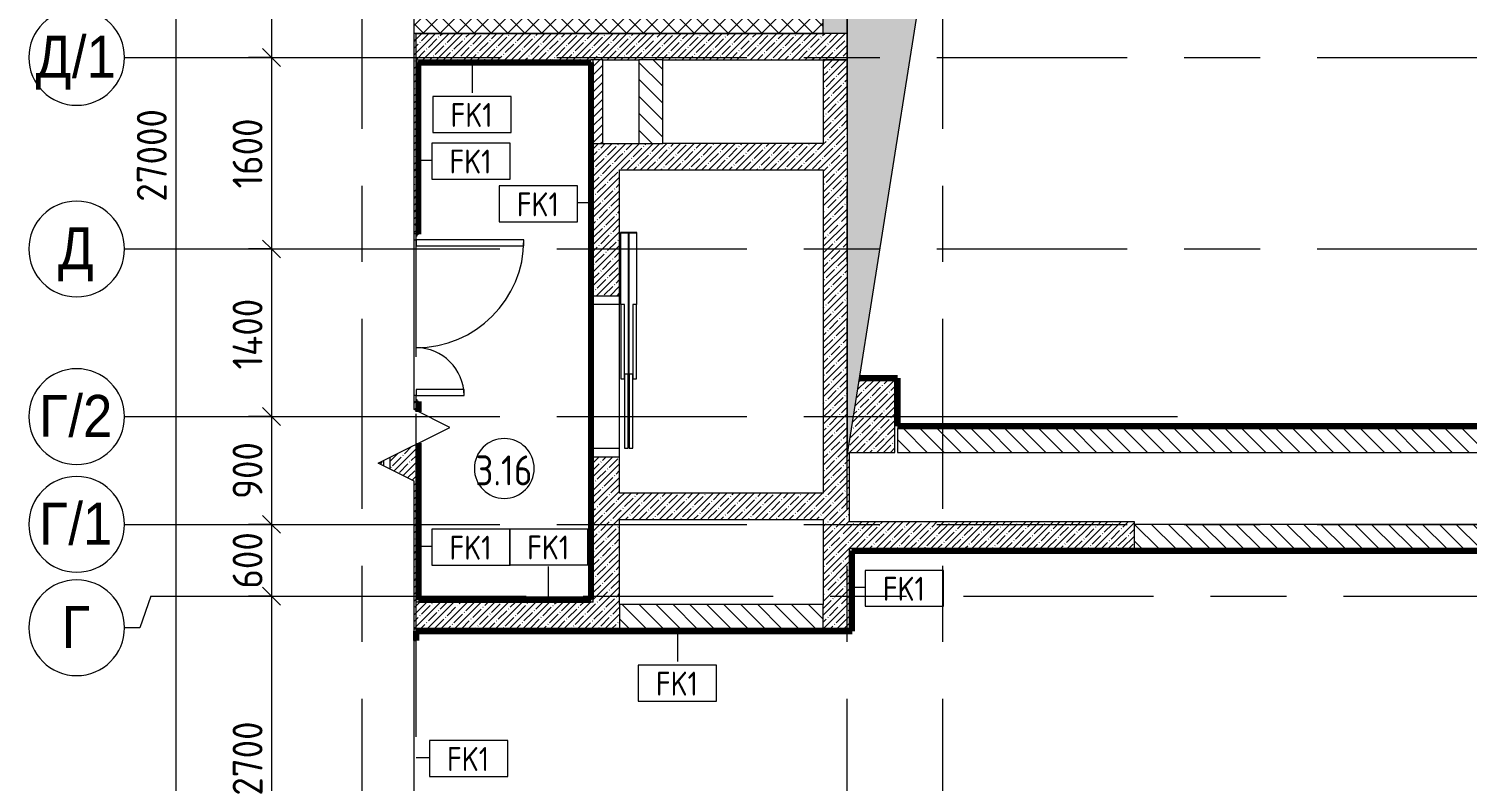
# Model space of a CAD drawing. Header units: millimetres. Extents: x 35524 to 235479, y -8553 to 29000.
# Drawn here: x 35524 to 47540, y 8954 to 15239 of the extents above; entities that cross this region are included whole.
import ezdxf

# ---------------------------------------------------------------- set-up
doc = ezdxf.new("R2010")
doc.units = ezdxf.units.MM
doc.linetypes.add('Осевая', pattern=[3175, 635, -476.25, 1587.5, -476.25])
for name, color, linetype, lineweight in [('A-ANNO-DIMS', 7, 'Continuous', 9), ('A-ANNO-DIMS-100', 7, 'Continuous', 9), ('A-AREA-IDEN', 7, 'Continuous', 9), ('A-DETL', 7, 'Continuous', 9), ('A-DETL-GENF', 7, 'Continuous', 9), ('A-DOOR', 7, 'Continuous', 9), ('A-DOOR-1', 7, 'Continuous', 13), ('A-DOOR-FRAM', 7, 'Continuous', 13), ('A-WALL', 7, 'Continuous', 9), ('A-WALL-IDEN', 7, 'Continuous', 9), ('I-WALL', 7, 'Continuous', 9), ('S-COLS', 7, 'Continuous', 9), ('Оси', 7, 'Continuous', 9), ('Оси-1', 7, 'Continuous', 20), ('Оси-2', 7, 'Осевая', 9)]:
    doc.layers.add(name, color=color, linetype=linetype, lineweight=lineweight)
for name, color, linetype, lineweight, true_color in [('A-DETL-GENF-1', 7, 'Continuous', 9, 0x8d9194), ('A-WALL-1', 7, 'Continuous', 9, 0xc0c0c0), ('A-WALL-3', 7, 'Continuous', 9, 0xff80c0), ('I-WALL-4', 7, 'Continuous', 9, 0xc0c0c0), ('I-WALL-8', 7, 'Continuous', 80, 0xff80c0)]:
    doc.layers.add(name, color=color, linetype=linetype, lineweight=lineweight, true_color=true_color)
doc.styles.add('Arial', font='arial.ttf', dxfattribs={"width": 0.9, "height": 350})
doc.styles.add('GOST Common_1', font='GOST_Common.ttf', dxfattribs={"width": 0.9, "height": 250})
doc.styles.add('GOST Common_2', font='GOST_Common.ttf', dxfattribs={"width": 0.9, "height": 200})
doc.styles.add('ISOCPEUR', font='isocpeur.ttf', dxfattribs={"width": 0.9, "height": 250})
doc.dimstyles.new('ISO-2_5_0_9К_БОЛЬШОЙ_1', dxfattribs={"dimscale": 304.8, "dimtxt": 248.995294, "dimasz": 0.492126, "dimexe": 0.393701, "dimexo": 0.984252, "dimgap": 0, "dimtad": 1, "dimdec": 0, "dimrnd": 10, "dimzin": 0, "dimdsep": 46, "dimtxsty": 'ISOCPEUR', "dimblk1": 'OBLIQUE', "dimblk2": 'OBLIQUE', "dimsah": 1, "dimcen": 0.09, "dimdle": 0.393701, "dimazin": 0, "dimtfac": 1, "dimtdec": 4, "dimtix": 1, "dimtmove": 0, "dimatfit": 3, "dimfxl": 1, "dimtvp": 1, "dimtolj": 1, "dimtzin": 0, "dimarcsym": 2})
doc.dimstyles.new('ISO-2_5_0_9К_БОЛЬШОЙ_2', dxfattribs={"dimscale": 304.8, "dimtxt": 248.995294, "dimasz": 0.492126, "dimexe": 0.393701, "dimexo": 0.984252, "dimgap": 0, "dimtad": 1, "dimdec": 0, "dimrnd": 10, "dimzin": 0, "dimdsep": 46, "dimtxsty": 'ISOCPEUR', "dimblk1": 'OBLIQUE', "dimblk2": 'OBLIQUE', "dimsah": 1, "dimcen": 0.09, "dimdle": 0.393701, "dimazin": 0, "dimtfac": 1, "dimtdec": 4, "dimtix": 1, "dimtmove": 2, "dimatfit": 3, "dimfxl": 1, "dimtvp": 1, "dimtolj": 1, "dimtzin": 0, "dimarcsym": 2})
pattern_1 = [(135, (0, 0), (-70.71068, -70.71068), [])]
pattern_2 = [(45, (0, 0), (-57.02463, 57.02463), []), (45, (57.025, 0), (-57.02463, 57.02463), [100.806, -20.161, 3.353, -16.808])]
pattern_3 = [(0, (0, 0), (121.92, 30.48), [10.058, -81.382, 10.058, -81.382, -487.68]), (0, (0, 0), (121.92, 30.48), [-182.88, 10.058, -172.822, 10.058, -81.382, -213.36]), (0, (0, 0), (121.92, 30.48), [-457.2, 10.058, -50.902, 10.058, -142.342]), (120, (45.72, 15.24), (-87.356454, 90.345817), [10.058, -81.382, 10.058, -81.382, -487.68]), (120, (45.72, 15.24), (-87.356454, 90.345817), [-182.88, 10.058, -172.822, 10.058, -81.382, -213.36]), (120, (45.72, 15.24), (-87.356454, 90.345817), [-457.2, 10.058, -50.902, 10.058, -142.342]), (240, (60.96, 76.2), (-34.563546, -120.825817), [10.058, -81.382, 10.058, -81.382, -487.68]), (240, (60.96, 76.2), (-34.563546, -120.825817), [-182.88, 10.058, -172.822, 10.058, -81.382, -213.36]), (240, (60.96, 76.2), (-34.563546, -120.825817), [-457.2, 10.058, -50.902, 10.058, -142.342])]

# ---------------------------------------------------------------- blocks, each defined once
blk = doc.blocks.new('110_Дверь_СКБ_2Ст - Д-2 1450x2100h_Лестничная клетка EIS60-31576737-План отделки стен 3 этажа в осях 12-23')
at = {"layer": 'A-DOOR'}
for centre, radius, start, end in [((-638, 110), 900, 0, 90), ((662, 110), 400, 90, 180)]:
    blk.add_arc(centre, radius, start, end, dxfattribs=at)
at = {"layer": 'A-DOOR-1'}
for p, q in [((-638, 1010), (-638, 110)), ((-588, 1010), (-638, 1010)), ((-588, 110), (-588, 1010)), ((662, 510), (612, 510)), ((612, 510), (612, 110)), ((662, 110), (662, 510)), ((-638, 110), (-588, 110)), ((612, 110), (662, 110))]:
    blk.add_line(p, q, dxfattribs=at)
at = {"layer": 'A-DOOR-FRAM'}
for p, q in [((-672, 118), (-742, 118)), ((-742, 118), (-742, 110)), ((-742, 110), (-672, 110)), ((-638, 110), (-688, 110)), ((-688, 110), (-688, 93)), ((-672, 110), (-672, 118)), ((-638, 93), (-638, 110)), ((662, 110), (662, 93)), ((712, 110), (662, 110)), ((768, 118), (698, 118)), ((698, 118), (698, 110)), ((698, 110), (768, 110)), ((712, 93), (712, 110)), ((768, 110), (768, 118))]:
    blk.add_line(p, q, dxfattribs=at)
blk = doc.blocks.new('DOR_Дверь лифта - 1350х2050h-19118285-План отделки стен 3 этажа в осях 12-23')
at = {"layer": 'A-DOOR'}
for p, q in [((600, 110), (-600, 110)), ((-600, 110), (-600, -110)), ((600, -110), (600, 110)), ((-600, -110), (600, -110)), ((-20, -120), (-20, -150)), ((600, -120), (-20, -120)), ((600, -150), (600, -120)), ((-600, -150), (-600, -180)), ((20, -150), (-600, -150)), ((-600, -180), (20, -180)), ((-600, -190), (-600, -220)), ((20, -190), (-600, -190)), ((-600, -220), (20, -220)), ((-20, -150), (600, -150)), ((-20, -220), (-20, -250)), ((600, -220), (-20, -220)), ((20, -180), (20, -150)), ((20, -220), (20, -190)), ((600, -250), (600, -220)), ((-20, -250), (600, -250))]:
    blk.add_line(p, q, dxfattribs=at)
at = {"layer": 'A-DOOR-1'}
for p, q in [((-675, -110), (-600, -110)), ((600, -110), (675, -110))]:
    blk.add_line(p, q, dxfattribs=at)
at = {"layer": 'A-DOOR-FRAM'}
for p, q in [((600, -117), (600, -120)), ((1203, -117), (600, -117)), ((600, -120), (1200, -120)), ((1200, -120), (1200, -180)), ((1203, -183), (1203, -117)), ((1200, -180), (20, -180)), ((20, -180), (20, -183)), ((20, -183), (1203, -183)), ((1203, -187), (20, -187)), ((20, -187), (20, -190)), ((20, -190), (1200, -190)), ((1200, -190), (1200, -250)), ((1203, -253), (1203, -187)), ((600, -250), (600, -253)), ((1200, -250), (600, -250)), ((600, -253), (1203, -253))]:
    blk.add_line(p, q, dxfattribs=at)
blk = doc.blocks.new('DET_L_Линия разрыва - М100-30654842-План отделки стен 3 этажа в осях 12-23')
at = {"layer": 'A-DETL-GENF'}
for p, q in [((11890, 300), (11740, 0)), ((12190, -300), (11890, 300)), ((11740, 0), (0, 0)), ((12340, 0), (12190, -300)), ((24080, 0), (12340, 0))]:
    blk.add_line(p, q, dxfattribs=at)
blk = doc.blocks.new('Ось сетки - D8-29747960-План отделки стен 3 этажа в осях 12-23')
at = {"layer": 'Оси-1'}
for start, end in [(360, 180), (180, 360)]:
    blk.add_arc((0, 0), 4, start, end, dxfattribs=at)
blk = doc.blocks.new('Марка_Помещения - Номер-25198446-План отделки стен 3 этажа в осях 12-23')
at = {"layer": 'A-AREA-IDEN'}
for start, end in [(360, 180), (180, 360)]:
    blk.add_arc((0, 0), 2.5, start, end, dxfattribs=at)
blk = doc.blocks.new('М_стена_0001 - Типоразмер_без рамки-25382661-План отделки стен 3 этажа в осях 12-23')
at = {"layer": 'A-WALL-IDEN'}
for p, q in [((3.26, 1.52), (-3.27, 1.52)), ((-3.27, 1.52), (-3.27, -1.48)), ((3.26, -1.48), (3.26, 1.52)), ((-3.27, -1.48), (3.26, -1.48))]:
    blk.add_line(p, q, dxfattribs=at)
blk = doc.blocks.new('DIMBLOCK8-План отделки стен 3 этажа в осях 12-23')
at = {"layer": 'A-ANNO-DIMS-100', "lineweight": 20}
for p, q in [((37553, 17000), (37478, 17075)), ((37553, 17000), (37628, 16925)), ((37553, 15000), (37478, 15075)), ((37553, 15000), (37628, 14925))]:
    blk.add_line(p, q, dxfattribs=at)
at = {"layer": 'A-ANNO-DIMS-100'}
for p, q in [((37359, 17000), (37673, 17000)), ((37553, 17000), (37359, 17000)), ((37553, 17000), (37553, 15000)), ((37359, 15000), (37673, 15000)), ((37553, 15000), (37359, 15000))]:
    blk.add_line(p, q, dxfattribs=at)
at = {"layer": 'A-ANNO-DIMS-100', "color": 0, "insert": (37227, 15684), "char_height": 250, "width": 758.48, "attachment_point": 1, "rotation": 90, "line_spacing_factor": 1.149209, "style": 'ISOCPEUR'}
blk.add_mtext('2000', dxfattribs=at)
blk = doc.blocks.new('_Oblique')
at = {"color": 0, "linetype": 'ByBlock', "lineweight": -2}
blk.add_line((-0.5, -0.5), (0.5, 0.5), dxfattribs=at)
blk = doc.blocks.new('DIMBLOCK9-План отделки стен 3 этажа в осях 12-23')
at = {"layer": 'A-ANNO-DIMS-100', "lineweight": 20}
for p, q in [((37553, 15000), (37478, 15075)), ((37553, 15000), (37628, 14925)), ((37553, 13400), (37478, 13475)), ((37553, 13400), (37628, 13325))]:
    blk.add_line(p, q, dxfattribs=at)
at = {"layer": 'A-ANNO-DIMS-100'}
for p, q in [((37359, 15000), (37673, 15000)), ((37553, 15000), (37359, 15000)), ((37553, 15000), (37553, 13400)), ((37359, 13400), (37673, 13400)), ((37553, 13400), (37359, 13400))]:
    blk.add_line(p, q, dxfattribs=at)
at = {"layer": 'A-ANNO-DIMS-100', "color": 0, "insert": (37227, 13906), "char_height": 250, "width": 706.76, "attachment_point": 1, "rotation": 90, "line_spacing_factor": 1.149209, "style": 'ISOCPEUR'}
blk.add_mtext('1600', dxfattribs=at)
blk = doc.blocks.new('DIMBLOCK10-План отделки стен 3 этажа в осях 12-23')
at = {"layer": 'A-ANNO-DIMS-100', "lineweight": 20}
for p, q in [((37553, 13400), (37478, 13475)), ((37553, 13400), (37628, 13325)), ((37553, 12000), (37478, 12075)), ((37553, 12000), (37628, 11925))]:
    blk.add_line(p, q, dxfattribs=at)
at = {"layer": 'A-ANNO-DIMS-100'}
for p, q in [((37359, 13400), (37673, 13400)), ((37553, 13400), (37359, 13400)), ((37553, 13400), (37553, 12000)), ((37359, 12000), (37673, 12000)), ((37553, 12000), (37359, 12000))]:
    blk.add_line(p, q, dxfattribs=at)
at = {"layer": 'A-ANNO-DIMS-100', "color": 0, "insert": (37227, 12394), "char_height": 250, "width": 735.49, "attachment_point": 1, "rotation": 90, "line_spacing_factor": 1.149209, "style": 'ISOCPEUR'}
blk.add_mtext('1400', dxfattribs=at)
blk = doc.blocks.new('DIMBLOCK11-План отделки стен 3 этажа в осях 12-23')
at = {"layer": 'A-ANNO-DIMS-100', "lineweight": 20}
for p, q in [((37553, 12000), (37478, 12075)), ((37553, 12000), (37628, 11925)), ((37553, 11100), (37478, 11175)), ((37553, 11100), (37628, 11025))]:
    blk.add_line(p, q, dxfattribs=at)
at = {"layer": 'A-ANNO-DIMS-100'}
for p, q in [((37359, 12000), (37673, 12000)), ((37553, 12000), (37359, 12000)), ((37553, 12000), (37553, 11100)), ((37359, 11100), (37673, 11100)), ((37553, 11100), (37359, 11100))]:
    blk.add_line(p, q, dxfattribs=at)
at = {"layer": 'A-ANNO-DIMS-100', "color": 0, "insert": (37227, 11313), "char_height": 250, "width": 568.86, "attachment_point": 1, "rotation": 90, "line_spacing_factor": 1.149209, "style": 'ISOCPEUR'}
blk.add_mtext('900', dxfattribs=at)
blk = doc.blocks.new('DIMBLOCK12-План отделки стен 3 этажа в осях 12-23')
at = {"layer": 'A-ANNO-DIMS-100', "lineweight": 20}
for p, q in [((37553, 11100), (37478, 11175)), ((37553, 11100), (37628, 11025)), ((37553, 10500), (37478, 10575)), ((37553, 10500), (37628, 10425))]:
    blk.add_line(p, q, dxfattribs=at)
at = {"layer": 'A-ANNO-DIMS-100'}
for p, q in [((37359, 11100), (37673, 11100)), ((37553, 11100), (37359, 11100)), ((37553, 11100), (37553, 10500)), ((37359, 10500), (37673, 10500)), ((37553, 10500), (37359, 10500))]:
    blk.add_line(p, q, dxfattribs=at)
at = {"layer": 'A-ANNO-DIMS-100', "color": 0, "insert": (37227, 10563), "char_height": 250, "width": 568.86, "attachment_point": 1, "rotation": 90, "line_spacing_factor": 1.149209, "style": 'ISOCPEUR'}
blk.add_mtext('600', dxfattribs=at)
blk = doc.blocks.new('DIMBLOCK13-План отделки стен 3 этажа в осях 12-23')
at = {"layer": 'A-ANNO-DIMS-100', "lineweight": 20}
for p, q in [((37553, 10500), (37478, 10575)), ((37553, 10500), (37628, 10425)), ((37553, 7800), (37478, 7875)), ((37553, 7800), (37628, 7725))]:
    blk.add_line(p, q, dxfattribs=at)
at = {"layer": 'A-ANNO-DIMS-100'}
for p, q in [((37359, 10500), (37673, 10500)), ((37553, 10500), (37359, 10500)), ((37553, 10500), (37553, 7800)), ((37359, 7800), (37673, 7800)), ((37553, 7800), (37359, 7800))]:
    blk.add_line(p, q, dxfattribs=at)
at = {"layer": 'A-ANNO-DIMS-100', "color": 0, "insert": (37227, 8834), "char_height": 250, "width": 758.48, "attachment_point": 1, "rotation": 90, "line_spacing_factor": 1.149209, "style": 'ISOCPEUR'}
blk.add_mtext('2700', dxfattribs=at)
blk = doc.blocks.new('DIMBLOCK16-План отделки стен 3 этажа в осях 12-23')
at = {"layer": 'A-ANNO-DIMS-100', "lineweight": 20}
for p, q in [((36753, 27000), (36678, 27075)), ((36753, 27000), (36828, 26925)), ((36753, 0), (36678, 75)), ((36753, 0), (36828, -75))]:
    blk.add_line(p, q, dxfattribs=at)
at = {"layer": 'A-ANNO-DIMS-100'}
for p, q in [((36753, 27120), (36753, -120)), ((36559, 27000), (36873, 27000)), ((36753, 27000), (36559, 27000)), ((36559, 0), (36873, 0)), ((36753, 0), (36559, 0))]:
    blk.add_line(p, q, dxfattribs=at)
at = {"layer": 'A-ANNO-DIMS-100', "color": 0, "insert": (36427, 13795), "char_height": 250, "width": 948.1, "attachment_point": 1, "rotation": 90, "line_spacing_factor": 1.149209, "style": 'ISOCPEUR'}
blk.add_mtext('27000', dxfattribs=at)

msp = doc.modelspace()

# ---------------------------------------------------------------- hatches: boundary and pattern name
at = {"layer": 'A-DETL-GENF-1'}
msp.add_hatch(color=256, dxfattribs=at).paths.add_polyline_path([(42360, 11668.6), (44405, 24580), (65649.6, 26900), (60760, 26900), (60760, 26500), (60160, 26500), (60160, 26900), (54760, 26900), (54760, 26500), (54160, 26500), (54160, 26900), (48760.3, 26900), (48760.3, 26500), (48160, 26500), (48160, 26900), (42760, 26900), (42760, 26500), (42360, 26500), (42360, 23300), (42760, 23300), (42760, 22700), (42360, 22700), (42360, 17300), (42760, 17300), (42760, 16700), (42360, 16700), (42360, 14420.5)])
at = {"layer": 'A-WALL'}
h = msp.add_hatch(dxfattribs=at)
h.set_pattern_fill('FP_20', color=256, style=0, pattern_type=2)
h.set_pattern_definition([(45, (0, 0), (-70.71068, 70.71068), []), (135, (0, 0), (-70.71068, -70.71068), [])])
h.paths.add_polyline_path([(41226.6, 15200), (42160, 15200), (42160, 15350), (38742.7, 15350), (38742.7, 15200)])
at = {"layer": 'I-WALL'}
h = msp.add_hatch(dxfattribs=at)
h.set_pattern_fill('FP_17', color=256, style=0, pattern_type=2)
h.set_pattern_definition(pattern_2)
h.paths.add_polyline_path([(42160, 15200), (42360, 15200), (42360, 16700), (42160, 16700)])
h.paths.add_polyline_path([(42360, 17300), (42360, 22700), (42160, 22700), (42160, 17300)])
h.paths.add_polyline_path([(42360, 23300), (42360, 26500), (42160, 26500), (42160, 23300)])
h = msp.add_hatch(dxfattribs=at)
h.set_pattern_fill('FP_17', color=256, style=0, pattern_type=2)
h.set_pattern_definition(pattern_2)
h.paths.add_polyline_path([(38742.7, 10230), (38760, 10230), (38760, 11768.5), (38540, 11658.5), (38540, 11561.2), (38742.7, 11459.9), (38742.7, 10259.2)])
h.paths.add_polyline_path([(38760, 12051.2), (38760, 12125), (38742.7, 12125), (38742.7, 12059.9), (38749.4, 12056.5)])
h.paths.add_polyline_path([(38742.7, 13525), (38760, 13525), (38760, 15200), (38742.7, 15200), (38742.7, 13580)])
h = msp.add_hatch(dxfattribs=at)
h.set_pattern_fill('FP_17', color=256, style=0, pattern_type=2)
h.set_pattern_definition(pattern_2)
h.paths.add_polyline_path([(42360, 14980), (42360, 15200), (38760, 15200), (38760, 14980), (41226.6, 14980)])
h = msp.add_hatch(dxfattribs=at)
h.set_pattern_fill('FP_71', color=256, style=0, pattern_type=2)
h.set_pattern_definition(pattern_3)
h.paths.add_polyline_path([(38780, 14960), (40220, 14960), (40220, 14980), (38760, 14980), (38760, 14960)])
h = msp.add_hatch(dxfattribs=at)
h.set_pattern_fill('FP_71', color=256, style=0, pattern_type=2)
h.set_pattern_definition(pattern_3)
h.paths.add_polyline_path([(38780, 10450), (38780, 11778.5), (38760, 11768.5), (38760, 10450)])
h.paths.add_polyline_path([(38780, 12041.2), (38780, 12125), (38768, 12125), (38768, 12070), (38760, 12070), (38760.9, 12050.7), (38768, 12047.2)])
h.paths.add_polyline_path([(38780, 13525), (38780, 14960), (38760, 14960), (38760.8, 13580), (38768, 13580), (38768, 13525)])
h = msp.add_hatch(dxfattribs=at)
h.set_pattern_fill('FP_71', color=256, style=0, pattern_type=2)
h.set_pattern_definition(pattern_3)
h.paths.add_polyline_path([(40220, 10450), (40240, 10450), (40240, 14980), (40220, 14980), (40220, 10470)])
h = msp.add_hatch(dxfattribs=at)
h.set_pattern_fill('FP_37', color=256, style=0, pattern_type=2)
h.set_pattern_definition([(45, (0, 0), (-35.35534, 35.35534), [])])
h.paths.add_polyline_path([(40240, 14280), (40320, 14280), (40320, 14980), (40240, 14980), (40240, 14420.5)])
h = msp.add_hatch(dxfattribs=at)
h.set_pattern_fill('FP_21', color=256, style=0, pattern_type=2)
h.set_pattern_definition(pattern_1)
h.paths.add_polyline_path([(40820, 14280), (40820, 14980), (40620, 14980), (40620, 14280)])
h = msp.add_hatch(dxfattribs=at)
h.set_pattern_fill('FP_17', color=256, style=0, pattern_type=2)
h.set_pattern_definition(pattern_2)
h.paths.add_polyline_path([(42380, 10210), (42380, 11700), (42365, 11700), (42360, 11669.1), (42360, 11700), (42160, 11700), (42160, 10210)])
h.paths.add_polyline_path([(42360, 12300), (42360, 14980), (42160, 14980), (42160, 12300)])
h = msp.add_hatch(dxfattribs=at)
h.set_pattern_fill('FP_17', color=256, style=0, pattern_type=2)
h.set_pattern_definition(pattern_2)
h.paths.add_polyline_path([(40240, 10230), (40460, 10230), (40460, 11660), (40240, 11660), (40240, 10450)])
h.paths.add_polyline_path([(40240, 13010), (40460, 13010), (40460, 14280), (40240, 14280)])
h = msp.add_hatch(dxfattribs=at)
h.set_pattern_fill('FP_17', color=256, style=0, pattern_type=2)
h.set_pattern_definition(pattern_2)
h.paths.add_polyline_path([(41226.6, 14060), (42160, 14060), (42160, 14280), (40460, 14280), (40460, 14060)])
h = msp.add_hatch(dxfattribs=at)
h.set_pattern_fill('FP_21', color=256, style=0, pattern_type=2)
h.set_pattern_definition(pattern_1)
h.paths.add_polyline_path([(51710, 11700), (51710, 11900), (48760, 11900), (48760, 11700), (49965.7, 11700)])
h.paths.add_polyline_path([(48160, 11700), (48160, 11900), (42780, 11900), (42780, 11700), (44139.6, 11700)])
h = msp.add_hatch(dxfattribs=at)
h.set_pattern_fill('FP_17', color=256, style=0, pattern_type=2)
h.set_pattern_definition(pattern_2)
h.paths.add_polyline_path([(38490, 11586.2), (38490, 11633.5), (38442.7, 11609.9)])
h = msp.add_hatch(dxfattribs=at)
h.set_pattern_fill('FP_17', color=256, style=0, pattern_type=2)
h.set_pattern_definition(pattern_2)
h.paths.add_polyline_path([(40460, 11140), (42160, 11140), (42160, 11360), (40460, 11360)])
h = msp.add_hatch(dxfattribs=at)
h.set_pattern_fill('FP_17', color=256, style=0, pattern_type=2)
h.set_pattern_definition(pattern_2)
h.paths.add_polyline_path([(44760, 10900), (44760, 11120), (42380, 11120), (42380, 10900), (44139.6, 10900)])
h = msp.add_hatch(dxfattribs=at)
h.set_pattern_fill('FP_21', color=256, style=0, pattern_type=2)
h.set_pattern_definition(pattern_1)
h.paths.add_polyline_path([(59087.8, 10900), (59140, 10900), (59140, 11100), (59087.8, 11100), (59087.8, 10980)])
h.paths.add_polyline_path([(55500, 10900), (55500, 11100), (51910, 11100), (51910, 10900)])
h.paths.add_polyline_path([(61160, 10900), (61160, 11100), (59340, 11100), (59340, 10900), (60161.4, 10900)])
h.paths.add_polyline_path([(57507.8, 10900), (57507.8, 11100), (57327.8, 11100), (57327.8, 10900)])
h.paths.add_polyline_path([(55700, 10900), (55747.8, 10900), (55747.8, 11100), (55700, 11100), (55700, 10980)])
h.paths.add_polyline_path([(58387.8, 10900), (58387.8, 11100), (58207.8, 11100), (58207.8, 10900)])
h.paths.add_polyline_path([(56447.8, 10900), (56627.8, 10900), (56627.8, 11100), (56447.8, 11100), (56447.8, 10980)])
h.paths.add_polyline_path([(51710, 10900), (51710, 11100), (44760, 11100), (44760, 10900), (49965.7, 10900)])
h = msp.add_hatch(dxfattribs=at)
h.set_pattern_fill('FP_71', color=256, style=0, pattern_type=2)
h.set_pattern_definition(pattern_3)
h.paths.add_polyline_path([(58387.8, 10880), (58387.8, 10900), (58207.8, 10900), (58207.8, 10880)])
h.paths.add_polyline_path([(61360, 10880), (61360, 10900), (59087.8, 10900), (59087.8, 10880), (60161.4, 10880)])
h.paths.add_polyline_path([(55747.8, 10880), (55747.8, 10900), (42380, 10900), (42380, 10880), (49965.7, 10880)])
h.paths.add_polyline_path([(56447.8, 10880), (56627.8, 10880), (56627.8, 10900), (56447.8, 10900)])
h.paths.add_polyline_path([(57327.8, 10880), (57507.8, 10880), (57507.8, 10900), (57327.8, 10900)])
h = msp.add_hatch(dxfattribs=at)
h.set_pattern_fill('FP_71', color=256, style=0, pattern_type=2)
h.set_pattern_definition(pattern_3)
h.paths.add_polyline_path([(42380, 10210), (42400, 10210), (42400, 10880), (42380, 10880), (42380, 10230)])
h = msp.add_hatch(dxfattribs=at)
h.set_pattern_fill('FP_71', color=256, style=0, pattern_type=2)
h.set_pattern_definition(pattern_3)
h.paths.add_polyline_path([(39770, 10450), (40220, 10450), (40220, 10470), (38780, 10470), (38780, 10450)])
h = msp.add_hatch(dxfattribs=at)
h.set_pattern_fill('FP_17', color=256, style=0, pattern_type=2)
h.set_pattern_definition(pattern_2)
h.paths.add_polyline_path([(40240, 10230), (40240, 10450), (38760, 10450), (38760, 10230), (39770, 10230)])
h = msp.add_hatch(dxfattribs=at)
h.set_pattern_fill('FP_21', color=256, style=0, pattern_type=2)
h.set_pattern_definition(pattern_1)
h.paths.add_polyline_path([(40460, 10230), (42160, 10230), (42160, 10430), (40460, 10430)])
h = msp.add_hatch(dxfattribs=at)
h.set_pattern_fill('FP_71', color=256, style=0, pattern_type=2)
h.set_pattern_definition(pattern_3)
h.paths.add_polyline_path([(38742.7, 7900), (38760, 7900), (38760, 7980), (38742.7, 7980), (38742.7, 7902.7)])
h.paths.add_polyline_path([(38760, 10130), (38760, 10230), (38742.7, 10230), (38742.7, 10130)])
h = msp.add_hatch(dxfattribs=at)
h.set_pattern_fill('FP_71', color=256, style=0, pattern_type=2)
h.set_pattern_definition(pattern_3)
h.paths.add_polyline_path([(41226.6, 10210), (42160, 10210), (42160, 10230), (38760, 10230), (38760, 10210), (39770, 10210)])
at = {"layer": 'S-COLS'}
h = msp.add_hatch(dxfattribs=at)
h.set_pattern_fill('FP_17', color=256, style=0, pattern_type=2)
h.set_pattern_definition(pattern_2)
h.paths.add_polyline_path([(42160, 11700), (42360, 11700), (42360, 12300), (42160, 12300)])
h.paths.add_polyline_path([(42380, 11700), (42760, 11700), (42760, 12300), (42460, 12300), (42365, 11700)])

# ---------------------------------------------------------------- linework, layer by layer
at = {"layer": 'A-DETL'}
for p, q in [((42360, 11668.6), (44405, 24580)), ((42360, 16700), (42360, 11668.6))]:
    msp.add_line(p, q, dxfattribs=at)
at = {"layer": 'A-WALL'}
for p, q in [((38760, 14980), (38760, 13580)), ((38780, 14960), (40220, 14960)), ((38780, 14959), (38780, 14960)), ((40320, 14980), (40220, 14980)), ((40220, 14960), (40220, 10470)), ((40820, 14980), (40620, 14980)), ((40620, 14280), (40820, 14280)), ((38760, 12051.2), (38760, 12070)), ((38760, 10450), (38760, 11768.5)), ((42380, 10210), (42380, 10900)), ((42400, 10880), (55747.8, 10880)), ((44760, 10900), (55500, 10900)), ((38781, 10470), (38780, 10470)), ((40240, 10450), (38780, 10450)), ((40460, 10430), (40460, 10230)), ((42160, 10210), (42160, 10430)), ((38760, 10230), (38742.7, 10230))]:
    msp.add_line(p, q, dxfattribs=at)
at = {"layer": 'A-WALL-1'}
for p, q in [((42160, 15200), (42160, 16700)), ((38760, 15200), (42160, 15200))]:
    msp.add_line(p, q, dxfattribs=at)
at = {"layer": 'A-WALL-3'}
for p, q in [((38780, 14959), (38780, 13525)), ((42400, 10880), (42400, 10879)), ((38760, 10210), (38760, 10209))]:
    msp.add_line(p, q, dxfattribs=at)
at = {"layer": 'A-WALL-IDEN'}
for p, q in [((39227.2, 14959.5), (39227.2, 14703.7)), ((38780.5, 14142.8), (38891.4, 14142.8)), ((40219.5, 13785.1), (40107, 13785.1)), ((38780.5, 10917.3), (38891.4, 10917.3)), ((39867, 10470.5), (39867, 10747.2)), ((42400.5, 10574.2), (42511.4, 10574.2)), ((40942.2, 10209.5), (40942.2, 9953.7)), ((38760.5, 9152.3), (38871.4, 9152.3))]:
    msp.add_line(p, q, dxfattribs=at)
at = {"layer": 'I-WALL-4'}
for p, q in [((38760, 15200), (38742.7, 15200)), ((42360, 15200), (38760, 15200)), ((38760, 15200), (38760, 15200)), ((38760, 14980), (38760, 15200)), ((38760, 14980), (40220, 14980)), ((40240, 12935), (40240, 14980)), ((40320, 14980), (40620, 14980)), ((40320, 14280), (40320, 14980)), ((40620, 14980), (40620, 14280)), ((40820, 14980), (42360, 14980)), ((40820, 14280), (40820, 14980)), ((42360, 14980), (42160, 14980)), ((42160, 14980), (42160, 14280)), ((40240, 14280), (40620, 14280)), ((42160, 14280), (40820, 14280)), ((40460, 13010), (40460, 14060)), ((40460, 14060), (42160, 14060)), ((42160, 14060), (42160, 12300)), ((38768, 13525), (38780, 13525)), ((40240, 13010), (40460, 13010)), ((38780, 12125), (38768, 12125)), ((48160, 11900), (42780, 11900)), ((42780, 11900), (42780, 11700)), ((38540, 11658.5), (38540, 11561.2)), ((40240, 10450), (40240, 11735)), ((40460, 11660), (40240, 11660)), ((40460, 11360), (40460, 11660)), ((42160, 11700), (42160, 11360)), ((42380, 11120), (42380, 11700)), ((42780, 11700), (48160, 11700)), ((38490, 11586.2), (38490, 11633.5)), ((42160, 11360), (40460, 11360)), ((40460, 10430), (40460, 11140)), ((40460, 11140), (42160, 11140)), ((42160, 11140), (42160, 10430)), ((44760, 11120), (42380, 11120)), ((44760, 10900), (44760, 11120)), ((51710, 11100), (44760, 11100)), ((42380, 10900), (44760, 10900)), ((38780, 10450), (38760, 10450)), ((42160, 10430), (40460, 10430)), ((38760, 10230), (40460, 10230)), ((42160, 10230), (38760, 10230)), ((38742.7, 10130), (38760, 10130))]:
    msp.add_line(p, q, dxfattribs=at)
at = {"layer": 'I-WALL-8'}
for p, q in [((38781, 14959), (40219, 14959)), ((38781, 13525), (38781, 14959)), ((40219, 14959), (40219, 10471)), ((38780, 13525), (38781, 13525)), ((42463.2, 12320), (42780, 12320)), ((42781, 12321), (42463.3, 12321)), ((42780, 12320), (42780, 11920)), ((42781, 11921), (42781, 12321)), ((38780, 12125), (38780, 12041.2)), ((38781, 12125), (38780, 12125)), ((38781, 12040.7), (38781, 12125)), ((42780, 11920), (48139, 11920)), ((48139, 11921), (42781, 11921)), ((38780, 11778.5), (38780, 10470)), ((38781, 10471), (38781, 11779)), ((42400, 10879), (55747.8, 10879)), ((42400, 10879), (42400, 10210)), ((42401, 10209), (42401, 10879)), ((40219, 10471), (38781, 10471)), ((38781, 10470), (40220, 10470)), ((42400, 10210), (38760, 10210)), ((38760, 10209), (38760, 10130)), ((38760, 10130), (38761, 10130)), ((38761, 10209), (42401, 10209)), ((38761, 10130), (38761, 10209))]:
    msp.add_line(p, q, dxfattribs=at)
at = {"layer": 'S-COLS'}
for p, q in [((42160, 12300), (42160, 11700)), ((42760, 12300), (42460, 12300)), ((42760, 11700), (42760, 12300)), ((42380, 11700), (42760, 11700))]:
    msp.add_line(p, q, dxfattribs=at)
at = {"layer": 'Оси'}
for p, q in [((38760, 12700), (38760, 15200)), ((36324.4, 15000), (38824.4, 15000)), ((36324.4, 13400), (38824.4, 13400)), ((36324.4, 12000), (38824.4, 12000)), ((42620, 12000), (45120, 12000)), ((36324.4, 11100), (38824.4, 11100)), ((36544.9, 10500), (36450.8, 10236.3)), ((36544.9, 10500), (39044.9, 10500)), ((36450.8, 10236.3), (36324.4, 10236.3))]:
    msp.add_line(p, q, dxfattribs=at)
at = {"layer": 'Оси-2'}
for p, q in [((42360, 593.7), (42360, 24898.1)), ((43160, 593.7), (43160, 24898.1)), ((38310, 593.7), (38310, 21277.7)), ((38824.4, 15000), (81460, 15000)), ((38824.4, 13400), (81460, 13400)), ((38760, 1863.7), (38760, 12700)), ((38824.4, 12000), (42620, 12000)), ((38824.4, 11100), (82060, 11100)), ((39044.9, 10500), (82060, 10500))]:
    msp.add_line(p, q, dxfattribs=at)

# ---------------------------------------------------------------- block references
at = {"layer": 'A-AREA-IDEN', "xscale": 99.99999999999993, "yscale": 99.99999999999993, "zscale": 99.99999999999993}
msp.add_blockref('Марка_Помещения - Номер-25198446-План отделки стен 3 этажа в осях 12-23', (39496.4, 11567), dxfattribs=at)
at = {"layer": 'A-DETL-GENF', "rotation": 270.0000000000003}
msp.add_blockref('DET_L_Линия разрыва - М100-30654842-План отделки стен 3 этажа в осях 12-23', (38742.7, 23799.7), dxfattribs=at)
at = {"layer": 'A-DOOR'}
for name, p, rotation in [('110_Дверь_СКБ_2Ст - Д-2 1450x2100h_Лестничная клетка EIS60-31576737-План отделки стен 3 этажа в осях 12-23', (38650, 12837.5), 269.9999999999999), ('DOR_Дверь лифта - 1350х2050h-19118285-План отделки стен 3 этажа в осях 12-23', (40350, 12335), 90)]:
    msp.add_blockref(name, p, dxfattribs=dict(at, rotation=rotation))
at = {"layer": 'A-WALL-IDEN', "xscale": 99.99999999999993, "yscale": 99.99999999999993, "zscale": 99.99999999999993}
for p in [(39228, 14521.2), (39218.8, 14132.3), (39781.2, 13774.6), (39218.8, 10906.8), (39867.7, 10908.8), (42838.8, 10563.7), (40943, 9771.2), (39198.8, 9141.9)]:
    msp.add_blockref('М_стена_0001 - Типоразмер_без рамки-25382661-План отделки стен 3 этажа в осях 12-23', p, dxfattribs=at)
at = {"layer": 'Оси-1', "xscale": 99.99999999999993, "yscale": 99.99999999999993, "zscale": 99.99999999999993, "rotation": 269.9999999999994}
for p in [(35924.4, 15000), (35924.4, 13400), (35924.4, 12000), (35924.4, 11100), (35924.4, 10236.3)]:
    msp.add_blockref('Ось сетки - D8-29747960-План отделки стен 3 этажа в осях 12-23', p, dxfattribs=at)

# ---------------------------------------------------------------- texts
at = {"layer": 'A-AREA-IDEN', "insert": (39254.5, 11675.6), "char_height": 250, "width": 606.076, "attachment_point": 1, "style": 'GOST Common_1'}
msp.add_mtext('3.16', dxfattribs=at)
at = {"layer": 'A-WALL-IDEN', "char_height": 200, "width": 447.342, "attachment_point": 1, "style": 'GOST Common_2'}
for insert in [(39047.8, 14619.2), (39038.5, 14230.4), (39601, 13872.7), (39038.5, 11004.9), (39687.5, 11006.8), (42658.5, 10661.8), (40762.8, 9869.2), (39018.5, 9239.9)]:
    msp.add_mtext('FK1', dxfattribs=dict(at, insert=insert))
at = {"layer": 'Оси', "char_height": 350, "attachment_point": 1, "style": 'Arial'}
for s, insert, width in [('\\fArial|b0|i0|c204|p34|;\\W.9;Д', (35581.3, 15181), 367.975), ('/1', (35884.9, 15181), 454.557), ('\\fArial|b0|i0|c204|p34|;\\W.9;Д', (35769, 13581), 367.975), ('\\fArial|b0|i0|c204|p34|;\\W.9;Г', (35611, 12181), 295.823), ('/2', (35855.1, 12181), 454.557), ('/1', (35855.1, 11281), 454.557), ('\\fArial|b0|i0|c204|p34|;\\W.9;Г', (35611, 11281), 295.823), ('\\fArial|b0|i0|c204|p34|;\\W.9;Г', (35798.7, 10417.3), 295.823)]:
    msp.add_mtext(s, dxfattribs=dict(at, insert=insert, width=width))

# ---------------------------------------------------------------- dimensions: what is measured, and where the dimension line sits
at = {"layer": 'A-ANNO-DIMS'}
dim = msp.add_linear_dim(base=(36753.2, 0), p1=(36859.3, 27000), p2=(36859.3, 0), angle=90, dimstyle='ISO-2_5_0_9К_БОЛЬШОЙ_2', override={"dimpost": '<>', "dimfxl": 26999.999823}, dxfattribs=at)
dim.commit()
dim.dimension.update_dxf_attribs({"geometry": 'DIMBLOCK16-План отделки стен 3 этажа в осях 12-23', "text_midpoint": (36593.3, 14269.3), "dimtype": 160, "text_rotation": 90})
for base, p1, p2, override, picture, middle in [((37553.2, 15000), (37659.3, 17000), (37659.3, 15000), {"dimpost": '<>', "dimfxl": 2000.000075}, 'DIMBLOCK8-План отделки стен 3 этажа в осях 12-23', (37428.2, 16000)), ((37553.2, 13400), (37659.3, 15000), (37659.3, 13400), {"dimpost": '<>', "dimfxl": 1600}, 'DIMBLOCK9-План отделки стен 3 этажа в осях 12-23', (37428.2, 14200)), ((37553.2, 12000), (37659.3, 13400), (37659.3, 12000), {"dimpost": '<>', "dimfxl": 1399.999995}, 'DIMBLOCK10-План отделки стен 3 этажа в осях 12-23', (37428.2, 12700)), ((37553.2, 11100), (37659.3, 12000), (37659.3, 11100), {"dimpost": '<>', "dimfxl": 900}, 'DIMBLOCK11-План отделки стен 3 этажа в осях 12-23', (37428.2, 11550)), ((37553.2, 10500), (37659.3, 11100), (37659.3, 10500), {"dimpost": '<>', "dimfxl": 600}, 'DIMBLOCK12-План отделки стен 3 этажа в осях 12-23', (37428.2, 10800)), ((37553.2, 7800), (37659.3, 10500), (37659.3, 7800), {"dimpost": '<>', "dimfxl": 2700}, 'DIMBLOCK13-План отделки стен 3 этажа в осях 12-23', (37428.2, 9150))]:
    dim = msp.add_linear_dim(base=base, p1=p1, p2=p2, angle=90, dimstyle='ISO-2_5_0_9К_БОЛЬШОЙ_1', override=override, dxfattribs=at)
    dim.commit()
    dim.dimension.update_dxf_attribs({"geometry": picture, "text_midpoint": middle})

doc.saveas('drawing.dxf')
